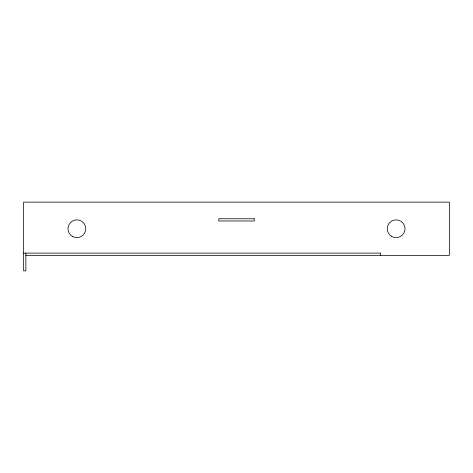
<?xml version="1.0" encoding="UTF-8"?>
<svg xmlns="http://www.w3.org/2000/svg" width="473" height="473" viewBox="0 0 473 473"><rect width="100%" height="100%" fill="white"/><g stroke="black" fill="none" stroke-linecap="round" stroke-linejoin="round"><path stroke-width="0.71" d="M23.65 253.126L380.617 253.126L380.617 255.349M25.867 255.349L449.35 255.349L449.35 202.137L23.65 202.137L23.65 270.863L25.867 270.863L25.867 253.126M254.238 218.763L218.763 218.763L218.763 220.98L254.238 220.98L254.238 218.763M72.428 236.423A8.869 8.869 0 0 0 85.731 228.743A8.869 8.869 0 0 0 72.428 221.057A8.869 8.869 0 0 0 72.428 236.423M391.703 236.423A8.869 8.869 0 0 0 405.006 228.743A8.869 8.869 0 0 0 391.703 221.057A8.869 8.869 0 0 0 391.703 236.423"/></g></svg>
